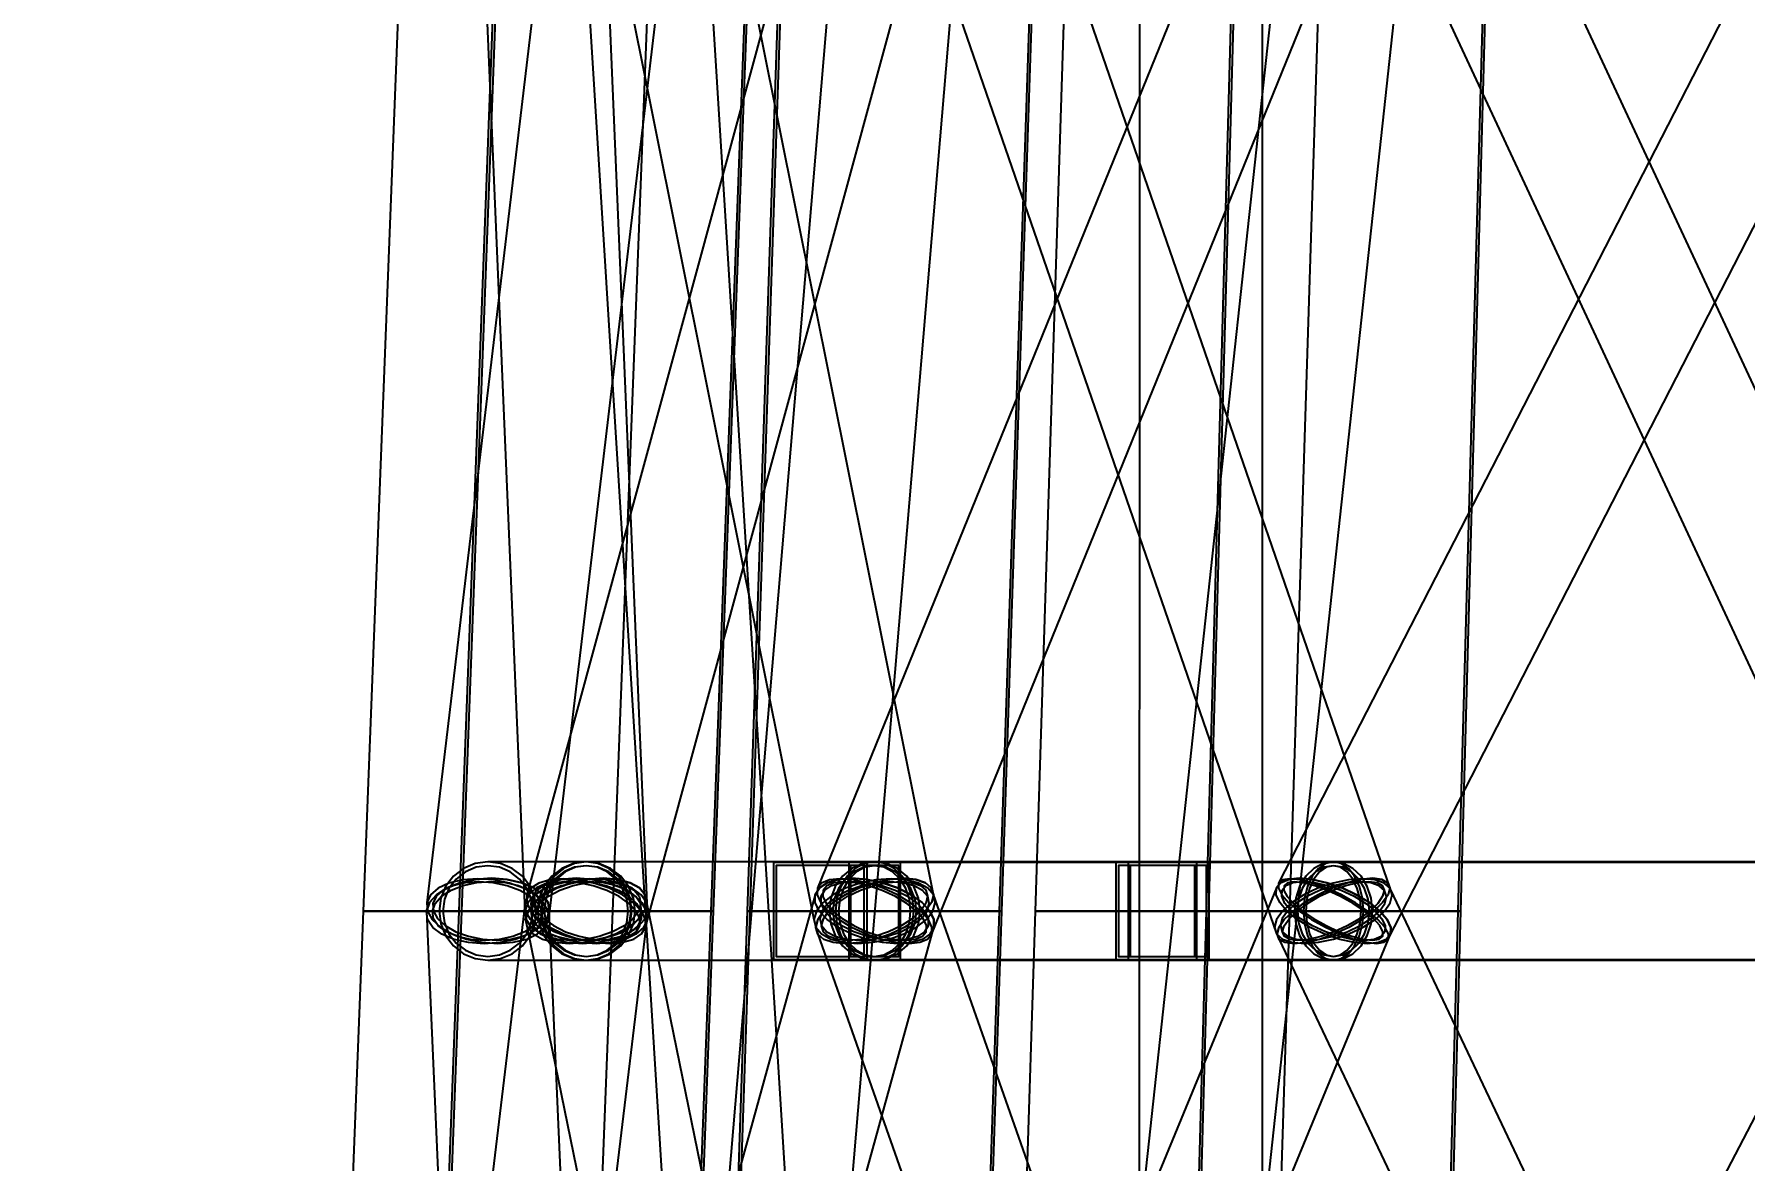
# Model space of a CAD drawing. Header units: millimetres. Extents: x -123812 to 252100, y -3000 to 639000.
# Drawn here: x -13789 to -6728, y 418969 to 423622 of the extents above; entities that cross this region are included whole.
import ezdxf

# ---------------------------------------------------------------- set-up
doc = ezdxf.new("R2010")
doc.units = ezdxf.units.MM
doc.layers.add('D-STR-DIM', color=7, linetype='Continuous', lineweight=13)
doc.layers.add('D-STR-STRC', color=7, linetype='Continuous', lineweight=25)
doc.styles.add('OpenSansCondensed-Light', font='OpenSansCondensed-Light.ttf')
doc.styles.add('TOWER_UNICODE', font='Arial Unicode.ttf')
doc.dimstyles.new('EZDXF', dxfattribs={"dimtxt": 0.25, "dimasz": 0.175, "dimexe": 0.375, "dimexo": 0.125, "dimgap": 0.1, "dimtad": 1, "dimlfac": 100, "dimzin": 12, "dimdsep": 46, "dimtxsty": 'OpenSansCondensed-Light', "dimblk": 'ARCHTICK', "dimcen": 2.5, "dimazin": 3, "dimtfac": 0.5, "dimtmove": 2, "dimatfit": 3})

# ---------------------------------------------------------------- blocks, each defined once
blk = doc.blocks.new('_ARCHTICK')
at = {"color": 0, "linetype": 'BYBLOCK', "const_width": 0.15}
blk.add_lwpolyline([(-0.5, -0.5), (0.5, 0.5)], dxfattribs=at)

msp = doc.modelspace()

# ---------------------------------------------------------------- linework, layer by layer
at = {"layer": 'D-STR-STRC'}
for points in [[(-8524.6, 425094.5), (-10555.9, 420094.5), (-10556.9, 420066.8), (-10541.8, 420034.6), (-10511.6, 420000), (-10468.4, 419965.4), (-10415, 419933.2), (-10355.2, 419905.5), (-10292.9, 419884.3), (-10232.6, 419871), (-10178.2, 419866.4), (-10133.5, 419871), (-10101.5, 419884.3), (-10084.4, 419905.5), (-8053.1, 424905.5)], [(-10386, 424905.5), (-8660.6, 419905.5), (-8636.2, 419884.3), (-8597.4, 419871), (-8546.9, 419866.4), (-8488.3, 419871), (-8425.4, 419884.3), (-8362.6, 419905.5), (-8304.1, 419933.2), (-8254, 419965.4), (-8215.6, 420000), (-8191.6, 420034.6), (-8183.5, 420066.8), (-8192.1, 420094.5), (-9917.5, 425094.5)], [(-6087.2, 425115.7), (-8652.5, 420115.7), (-8653.4, 420094.5), (-8638.8, 420066.8), (-8609.7, 420034.6), (-8568.1, 420000), (-8516.9, 419965.4), (-8459.5, 419933.2), (-8399.8, 419905.5), (-8342, 419884.3), (-8289.9, 419871), (-8247.1, 419866.4), (-8216.5, 419871), (-8200.2, 419884.3), (-5635, 424884.3)], [(-5733.8, 420115.7), (-8064.4, 425115.7), (-8088.4, 425129), (-8126, 425133.6), (-8174.7, 425129), (-8231.3, 425115.7), (-8291.7, 425094.5), (-8352, 425066.8), (-8407.9, 425034.6), (-8455.8, 425000), (-8492.2, 424965.4), (-8514.8, 424933.2), (-8522, 424905.5), (-8513.3, 424884.3), (-6182.8, 419884.3)], [(-12008.8, 399978.9), (-9898.6, 424978.9), (-9907.3, 424986.3), (-9932.5, 424994.7), (-9972.8, 425003.5), (-10025.2, 425012), (-10086.2, 425019.7), (-10151.7, 425026), (-10217.3, 425030.6), (-10278.3, 425033.1), (-10330.7, 425033.4), (-10370.9, 425031.3), (-10396.2, 425027.2), (-10404.9, 425021.1), (-12515, 400021.1)], [(-11574.3, 425034.6), (-12168.2, 420034.6), (-12165.9, 420000), (-12146.7, 419965.4), (-12111.8, 419933.2), (-12063.6, 419905.5), (-12005.4, 419884.3), (-11941.1, 419871), (-11875.2, 419866.4), (-11812.1, 419871), (-11756.1, 419884.3), (-11711.1, 419905.5), (-11680, 419933.2), (-11665.1, 419965.4), (-11071.3, 424965.4)], [(-10396.8, 425066.8), (-11755.7, 420066.8), (-11755.6, 420034.6), (-11738.8, 420000), (-11706.4, 419965.4), (-11660.7, 419933.2), (-11604.8, 419905.5), (-11542.5, 419884.3), (-11477.9, 419871), (-11415.7, 419866.4), (-11359.8, 419871), (-11314.3, 419884.3), (-11282.1, 419905.5), (-11265.6, 419933.2), (-9906.7, 424933.2)], [(-9513, 400015.6), (-11069.3, 425015.6), (-11077.9, 425021.9), (-11103.2, 425026.7), (-11143.5, 425029.7), (-11196, 425030.6), (-11257.2, 425029.5), (-11322.8, 425026.3), (-11388.4, 425021.4), (-11449.6, 425015), (-11502.1, 425007.6), (-11542.3, 424999.6), (-11567.7, 424991.7), (-11576.3, 424984.4), (-10020.1, 399984.4)], [(-11573, 424965.4), (-10570.4, 419965.4), (-10563.2, 419933.2), (-10539.6, 419905.5), (-10501, 419884.3), (-10450, 419871), (-10390.2, 419866.4), (-10325.6, 419871), (-10260.7, 419884.3), (-10199.8, 419905.5), (-10147.1, 419933.2), (-10106.2, 419965.4), (-10079.9, 420000), (-10069.9, 420034.6), (-11072.6, 425034.6)], [(-10741.2, 399972.8), (-8036.3, 424972.8), (-8044.9, 424978.9), (-8070.2, 424986.3), (-8110.3, 424994.7), (-8162.6, 425003.5), (-8223.5, 425012), (-8288.9, 425019.7), (-8354.2, 425026), (-8415.1, 425030.6), (-8467.4, 425033.1), (-8507.6, 425033.4), (-8532.8, 425031.3), (-8541.4, 425027.2), (-11246.2, 400027.2)], [(-8722.3, 400000), (-8719, 425000), (-8727.7, 425009.8), (-8753, 425019), (-8793.4, 425026.9), (-8846, 425033), (-8907.3, 425036.8), (-8973, 425038.1), (-9038.8, 425036.8), (-9100, 425033), (-9152.6, 425027), (-9193, 425019.1), (-9218.4, 425009.9), (-9227, 425000), (-9230.3, 400000)], [(-11975.6, 425000), (-11764, 420000), (-11759.2, 419965.4), (-11737.5, 419933.2), (-11700.3, 419905.5), (-11650.1, 419884.3), (-11590.5, 419871), (-11525.4, 419866.4), (-11459.3, 419871), (-11396.7, 419884.3), (-11341.9, 419905.5), (-11298.6, 419933.2), (-11269.7, 419965.4), (-11257.2, 420000), (-11468.8, 425000)], [(-11859.7, 414965), (-11259.2, 419965), (-11261.3, 420000), (-11280.4, 420035), (-11315.2, 420067.6), (-11363.4, 420095.6), (-11421.6, 420117), (-11485.8, 420130.5), (-11551.7, 420135.2), (-11614.8, 420130.5), (-11670.9, 420117), (-11716, 420095.6), (-11747.1, 420067.6), (-11762.1, 420035), (-12362.6, 415035)], [(-11445, 415000), (-11663.3, 420000), (-11668, 420035), (-11689.8, 420067.6), (-11726.9, 420095.6), (-11777, 420117), (-11836.7, 420130.5), (-11901.7, 420135.2), (-11967.8, 420130.5), (-12030.4, 420117), (-12085.3, 420095.6), (-12128.6, 420067.6), (-12157.6, 420035), (-12170.1, 420000), (-11951.8, 415000)], [(-11453.6, 414932.4), (-10075.3, 419932.4), (-10075.2, 419965), (-10091.9, 420000), (-10124.1, 420035), (-10169.6, 420067.6), (-10225.4, 420095.6), (-10287.7, 420117), (-10352.2, 420130.5), (-10414.5, 420135.2), (-10470.3, 420130.5), (-10516, 420117), (-10548.2, 420095.6), (-10565, 420067.6), (-11943.3, 415067.6)], [(-10238.4, 415035), (-11260.5, 420035), (-11267.6, 420067.6), (-11291.3, 420095.6), (-11329.9, 420117), (-11380.9, 420130.5), (-11440.7, 420135.2), (-11505.2, 420130.5), (-11570.1, 420117), (-11631, 420095.6), (-11683.6, 420067.6), (-11724.5, 420035), (-11750.8, 420000), (-11760.7, 419965), (-10738.6, 414965)], [(-10253.2, 414904.4), (-8191, 419904.4), (-8189.8, 419932.4), (-8204.7, 419965), (-8234.7, 420000), (-8277.8, 420035), (-8331, 420067.6), (-8390.6, 420095.6), (-8452.8, 420117), (-8513.1, 420130.5), (-8567.5, 420135.2), (-8612.3, 420130.5), (-8644.4, 420117), (-8661.7, 420095.6), (-10723.8, 415095.6)], [(-8329.9, 415095.6), (-10086.2, 420095.6), (-10110.7, 420117), (-10149.5, 420130.5), (-10199.9, 420135.2), (-10258.5, 420130.5), (-10321.3, 420117), (-10384.1, 420095.6), (-10442.4, 420067.6), (-10492.5, 420035), (-10530.8, 420000), (-10554.7, 419965), (-10562.6, 419932.4), (-10554.1, 419904.4), (-8797.8, 414904.4)], [(-8338.4, 414883), (-5732.9, 419883), (-5731.8, 419904.4), (-5746.2, 419932.4), (-5775, 419965), (-5816.4, 420000), (-5867.4, 420035), (-5924.5, 420067.6), (-5984, 420095.6), (-6041.8, 420117), (-6093.8, 420130.5), (-6136.7, 420135.2), (-6167.3, 420130.5), (-6183.8, 420117), (-8789.3, 415117)], [(-5831.7, 415117), (-8202.5, 420117), (-8226.5, 420130.5), (-8264.1, 420135.2), (-8312.8, 420130.5), (-8369.2, 420117), (-8429.5, 420095.6), (-8489.6, 420067.6), (-8545.4, 420035), (-8593.1, 420000), (-8629.4, 419965), (-8651.9, 419932.4), (-8659, 419904.4), (-8650.2, 419883), (-6279.4, 414883)], [(-5958.3, 420203.2), (-8426.4, 420203.2), (-8458.4, 420196.3), (-8488.2, 420176), (-8513.8, 420143.7), (-8533.5, 420101.6), (-8545.8, 420052.6), (-8550.1, 420000), (-8545.8, 419947.4), (-8533.5, 419898.4), (-8513.8, 419856.3), (-8488.2, 419824), (-8458.4, 419803.7), (-8426.4, 419796.8), (-5958.3, 419796.8)], [(-5958.3, 420203.2), (-8426.4, 420203.2), (-8458.4, 420196.3), (-8488.2, 420176), (-8513.8, 420143.7), (-8533.5, 420101.6), (-8545.8, 420052.6), (-8550.1, 420000), (-8545.8, 419947.4), (-8533.5, 419898.4), (-8513.8, 419856.3), (-8488.2, 419824), (-8458.4, 419803.7), (-8426.4, 419796.8), (-5958.3, 419796.8)]]:
    msp.add_lwpolyline(points, dxfattribs=at)
for points in [[(-12431.9, 420000), (-11401.4, 420000), (-11207.5, 425000), (-12237, 425000)], [(-12036.4, 420000), (-10984.8, 420000), (-10798.2, 425000), (-11847.4, 425000)], [(-12025.9, 420000), (-10995.4, 420000), (-10808, 425000), (-11837.6, 425000)], [(-10845.9, 420000), (-9794.4, 420000), (-9627.1, 425000), (-10676.4, 425000)], [(-10835.4, 420000), (-9804.9, 420000), (-9637, 425000), (-10666.5, 425000)], [(-9657.5, 420000), (-8606, 420000), (-8448.4, 425000), (-9497.6, 425000)], [(-8952.1, 420000), (-7900.6, 420000), (-7764.2, 425000), (-8813.5, 425000)], [(-8941.6, 420000), (-7911.1, 420000), (-7774.1, 425000), (-8803.6, 425000)], [(-11663.3, 420000), (-11675.8, 419965), (-11704.7, 419932.4), (-11748.1, 419904.4), (-11802.9, 419883), (-11865.5, 419869.5), (-11931.6, 419864.8), (-11996.7, 419869.5), (-12056.3, 419883), (-12106.4, 419904.4), (-12143.6, 419932.4), (-12165.3, 419965), (-12170.1, 420000), (-12157.6, 420035), (-12128.6, 420067.6), (-12085.3, 420095.6), (-12030.4, 420117), (-11967.8, 420130.5), (-11901.7, 420135.2), (-11836.7, 420130.5), (-11777, 420117), (-11726.9, 420095.6), (-11689.8, 420067.6), (-11668, 420035)], [(-12165.9, 420000), (-12146.7, 419965.4), (-12111.8, 419933.2), (-12063.6, 419905.5), (-12005.4, 419884.3), (-11941.1, 419871), (-11875.2, 419866.4), (-11812.1, 419871), (-11756.1, 419884.3), (-11711.1, 419905.5), (-11680, 419933.2), (-11665.1, 419965.4), (-11667.4, 420000), (-11686.6, 420034.6), (-11721.5, 420066.8), (-11769.8, 420094.5), (-11828, 420115.7), (-11892.2, 420129), (-11958.2, 420133.6), (-12021.3, 420129), (-12077.2, 420115.7), (-12122.3, 420094.5), (-12153.3, 420066.8), (-12168.2, 420034.6)], [(-12118.1, 420000), (-12111.3, 419947.4), (-12091.1, 419898.4), (-12059.1, 419856.3), (-12017.4, 419824), (-11968.8, 419803.7), (-11916.7, 419796.8), (-11510.6, 419796.8), (-11458.5, 419803.7), (-11409.9, 419824), (-11368.2, 419856.3), (-11336.1, 419898.4), (-11316, 419947.4), (-11309.2, 420000), (-11316, 420052.6), (-11336.1, 420101.6), (-11368.2, 420143.7), (-11409.9, 420176), (-11458.5, 420196.3), (-11510.6, 420203.2), (-11916.7, 420203.2), (-11968.8, 420196.3), (-12017.4, 420176), (-12059.1, 420143.7), (-12091.1, 420101.6), (-12111.3, 420052.6)], [(-12118.1, 420000), (-12111.3, 419947.4), (-12091.1, 419898.4), (-12059.1, 419856.3), (-12017.4, 419824), (-11968.8, 419803.7), (-11916.7, 419796.8), (-11864.5, 419803.7), (-11815.9, 419824), (-11774.2, 419856.3), (-11742.2, 419898.4), (-11722.1, 419947.4), (-11715.2, 420000), (-11722.1, 420052.6), (-11742.2, 420101.6), (-11774.2, 420143.7), (-11815.9, 420176), (-11864.5, 420196.3), (-11916.7, 420203.2), (-11968.8, 420196.3), (-12017.4, 420176), (-12059.1, 420143.7), (-12091.1, 420101.6), (-12111.3, 420052.6)], [(-12118.1, 420000), (-12111.3, 419947.4), (-12091.1, 419898.4), (-12059.1, 419856.3), (-12017.4, 419824), (-11968.8, 419803.7), (-11916.7, 419796.8), (-11510.6, 419796.8), (-11458.5, 419803.7), (-11409.9, 419824), (-11368.2, 419856.3), (-11336.1, 419898.4), (-11316, 419947.4), (-11309.2, 420000), (-11316, 420052.6), (-11336.1, 420101.6), (-11368.2, 420143.7), (-11409.9, 420176), (-11458.5, 420196.3), (-11510.6, 420203.2), (-11916.7, 420203.2), (-11968.8, 420196.3), (-12017.4, 420176), (-12059.1, 420143.7), (-12091.1, 420101.6), (-12111.3, 420052.6)], [(-12118.1, 420000), (-12111.3, 419947.4), (-12091.1, 419898.4), (-12059.1, 419856.3), (-12017.4, 419824), (-11968.8, 419803.7), (-11916.7, 419796.8), (-11864.5, 419803.7), (-11815.9, 419824), (-11774.2, 419856.3), (-11742.2, 419898.4), (-11722.1, 419947.4), (-11715.2, 420000), (-11722.1, 420052.6), (-11742.2, 420101.6), (-11774.2, 420143.7), (-11815.9, 420176), (-11864.5, 420196.3), (-11916.7, 420203.2), (-11968.8, 420196.3), (-12017.4, 420176), (-12059.1, 420143.7), (-12091.1, 420101.6), (-12111.3, 420052.6)], [(-12102.3, 420000), (-12095.9, 419951.5), (-12077.4, 419906.4), (-12047.9, 419867.6), (-12009.5, 419837.9), (-11964.7, 419819.2), (-11916.7, 419812.8), (-11868.6, 419819.2), (-11823.9, 419837.9), (-11785.4, 419867.6), (-11755.9, 419906.4), (-11737.4, 419951.5), (-11731.1, 420000), (-11737.4, 420048.5), (-11755.9, 420093.6), (-11785.4, 420132.4), (-11823.9, 420162.1), (-11868.6, 420180.8), (-11916.7, 420187.2), (-11964.7, 420180.8), (-12009.5, 420162.1), (-12047.9, 420132.4), (-12077.4, 420093.6), (-12095.9, 420048.5)], [(-12102.3, 420000), (-12095.9, 419951.5), (-12077.4, 419906.4), (-12047.9, 419867.6), (-12009.5, 419837.9), (-11964.7, 419819.2), (-11916.7, 419812.8), (-11868.6, 419819.2), (-11823.9, 419837.9), (-11785.4, 419867.6), (-11755.9, 419906.4), (-11737.4, 419951.5), (-11731.1, 420000), (-11737.4, 420048.5), (-11755.9, 420093.6), (-11785.4, 420132.4), (-11823.9, 420162.1), (-11868.6, 420180.8), (-11916.7, 420187.2), (-11964.7, 420180.8), (-12009.5, 420162.1), (-12047.9, 420132.4), (-12077.4, 420093.6), (-12095.9, 420048.5)], [(-11764, 420000), (-11759.2, 419965.4), (-11737.5, 419933.2), (-11700.3, 419905.5), (-11650.1, 419884.3), (-11590.5, 419871), (-11525.4, 419866.4), (-11459.3, 419871), (-11396.7, 419884.3), (-11341.9, 419905.5), (-11298.6, 419933.2), (-11269.7, 419965.4), (-11257.2, 420000), (-11262, 420034.6), (-11283.8, 420066.8), (-11321, 420094.5), (-11371.1, 420115.7), (-11430.7, 420129), (-11495.8, 420133.6), (-11561.9, 420129), (-11624.5, 420115.7), (-11679.3, 420094.5), (-11722.7, 420066.8), (-11751.6, 420034.6)], [(-11261.3, 420000), (-11259.2, 419965), (-11274.2, 419932.4), (-11305.3, 419904.4), (-11350.4, 419883), (-11406.4, 419869.5), (-11469.5, 419864.8), (-11535.4, 419869.5), (-11599.7, 419883), (-11657.8, 419904.4), (-11706, 419932.4), (-11740.8, 419965), (-11759.9, 420000), (-11762.1, 420035), (-11747.1, 420067.6), (-11716, 420095.6), (-11670.9, 420117), (-11614.8, 420130.5), (-11551.7, 420135.2), (-11485.8, 420130.5), (-11421.6, 420117), (-11363.4, 420095.6), (-11315.2, 420067.6), (-11280.4, 420035)], [(-11270.4, 420000), (-11296.7, 419965), (-11337.6, 419932.4), (-11390.2, 419904.4), (-11451.1, 419883), (-11516, 419869.5), (-11580.6, 419864.8), (-11640.4, 419869.5), (-11691.3, 419883), (-11729.9, 419904.4), (-11753.6, 419932.4), (-11760.7, 419965), (-11750.8, 420000), (-11724.5, 420035), (-11683.6, 420067.6), (-11631, 420095.6), (-11570.1, 420117), (-11505.2, 420130.5), (-11440.7, 420135.2), (-11380.9, 420130.5), (-11329.9, 420117), (-11291.3, 420095.6), (-11267.6, 420067.6), (-11260.5, 420035)], [(-11738.8, 420000), (-11706.4, 419965.4), (-11660.7, 419933.2), (-11604.8, 419905.5), (-11542.5, 419884.3), (-11477.9, 419871), (-11415.7, 419866.4), (-11359.8, 419871), (-11314.3, 419884.3), (-11282.1, 419905.5), (-11265.6, 419933.2), (-11265.7, 419965.4), (-11282.5, 420000), (-11314.8, 420034.6), (-11360.5, 420066.8), (-11416.4, 420094.5), (-11478.8, 420115.7), (-11543.3, 420129), (-11605.6, 420133.6), (-11661.4, 420129), (-11706.9, 420115.7), (-11739.1, 420094.5), (-11755.7, 420066.8), (-11755.6, 420034.6)], [(-11712.1, 420000), (-11705.2, 419947.4), (-11685.1, 419898.4), (-11653.1, 419856.3), (-11611.3, 419824), (-11562.8, 419803.7), (-11510.6, 419796.8), (-11458.5, 419803.7), (-11409.9, 419824), (-11368.2, 419856.3), (-11336.1, 419898.4), (-11316, 419947.4), (-11309.2, 420000), (-11316, 420052.6), (-11336.1, 420101.6), (-11368.2, 420143.7), (-11409.9, 420176), (-11458.5, 420196.3), (-11510.6, 420203.2), (-11562.8, 420196.3), (-11611.3, 420176), (-11653.1, 420143.7), (-11685.1, 420101.6), (-11705.2, 420052.6)], [(-11712.1, 420000), (-11705.2, 419947.4), (-11685.1, 419898.4), (-11653.1, 419856.3), (-11611.3, 419824), (-11562.8, 419803.7), (-11510.6, 419796.8), (-11458.5, 419803.7), (-11409.9, 419824), (-11368.2, 419856.3), (-11336.1, 419898.4), (-11316, 419947.4), (-11309.2, 420000), (-11316, 420052.6), (-11336.1, 420101.6), (-11368.2, 420143.7), (-11409.9, 420176), (-11458.5, 420196.3), (-11510.6, 420203.2), (-11562.8, 420196.3), (-11611.3, 420176), (-11653.1, 420143.7), (-11685.1, 420101.6), (-11705.2, 420052.6)], [(-11698.3, 420000), (-11692, 419947.4), (-11673.2, 419898.4), (-11643.4, 419856.3), (-11604.5, 419824), (-11559.2, 419803.7), (-11510.6, 419796.8), (-10320.1, 419796.8), (-10271.5, 419803.7), (-10226.3, 419824), (-10187.4, 419856.3), (-10157.6, 419898.4), (-10138.8, 419947.4), (-10132.4, 420000), (-10138.8, 420052.6), (-10157.6, 420101.6), (-10187.4, 420143.7), (-10226.3, 420176), (-10271.5, 420196.3), (-10320.1, 420203.2), (-11510.6, 420203.2), (-11559.2, 420196.3), (-11604.5, 420176), (-11643.4, 420143.7), (-11673.2, 420101.6), (-11692, 420052.6)], [(-11698.3, 420000), (-11692, 419947.4), (-11673.2, 419898.4), (-11643.4, 419856.3), (-11604.5, 419824), (-11559.2, 419803.7), (-11510.6, 419796.8), (-11462, 419803.7), (-11416.7, 419824), (-11377.9, 419856.3), (-11348, 419898.4), (-11329.3, 419947.4), (-11322.9, 420000), (-11329.3, 420052.6), (-11348, 420101.6), (-11377.9, 420143.7), (-11416.7, 420176), (-11462, 420196.3), (-11510.6, 420203.2), (-11559.2, 420196.3), (-11604.5, 420176), (-11643.4, 420143.7), (-11673.2, 420101.6), (-11692, 420052.6)], [(-11698.3, 420000), (-11692, 419947.4), (-11673.2, 419898.4), (-11643.4, 419856.3), (-11604.5, 419824), (-11559.2, 419803.7), (-11510.6, 419796.8), (-10320.1, 419796.8), (-10271.5, 419803.7), (-10226.3, 419824), (-10187.4, 419856.3), (-10157.6, 419898.4), (-10138.8, 419947.4), (-10132.4, 420000), (-10138.8, 420052.6), (-10157.6, 420101.6), (-10187.4, 420143.7), (-10226.3, 420176), (-10271.5, 420196.3), (-10320.1, 420203.2), (-11510.6, 420203.2), (-11559.2, 420196.3), (-11604.5, 420176), (-11643.4, 420143.7), (-11673.2, 420101.6), (-11692, 420052.6)], [(-11698.3, 420000), (-11692, 419947.4), (-11673.2, 419898.4), (-11643.4, 419856.3), (-11604.5, 419824), (-11559.2, 419803.7), (-11510.6, 419796.8), (-11462, 419803.7), (-11416.7, 419824), (-11377.9, 419856.3), (-11348, 419898.4), (-11329.3, 419947.4), (-11322.9, 420000), (-11329.3, 420052.6), (-11348, 420101.6), (-11377.9, 420143.7), (-11416.7, 420176), (-11462, 420196.3), (-11510.6, 420203.2), (-11559.2, 420196.3), (-11604.5, 420176), (-11643.4, 420143.7), (-11673.2, 420101.6), (-11692, 420052.6)], [(-11696.2, 420000), (-11689.9, 419951.5), (-11671.3, 419906.4), (-11641.9, 419867.6), (-11603.4, 419837.9), (-11558.7, 419819.2), (-11510.6, 419812.8), (-11462.6, 419819.2), (-11417.8, 419837.9), (-11379.4, 419867.6), (-11349.9, 419906.4), (-11331.3, 419951.5), (-11325, 420000), (-11331.3, 420048.5), (-11349.9, 420093.6), (-11379.4, 420132.4), (-11417.8, 420162.1), (-11462.6, 420180.8), (-11510.6, 420187.2), (-11558.7, 420180.8), (-11603.4, 420162.1), (-11641.9, 420132.4), (-11671.3, 420093.6), (-11689.9, 420048.5)], [(-11696.2, 420000), (-11689.9, 419951.5), (-11671.3, 419906.4), (-11641.9, 419867.6), (-11603.4, 419837.9), (-11558.7, 419819.2), (-11510.6, 419812.8), (-11462.6, 419819.2), (-11417.8, 419837.9), (-11379.4, 419867.6), (-11349.9, 419906.4), (-11331.3, 419951.5), (-11325, 420000), (-11331.3, 420048.5), (-11349.9, 420093.6), (-11379.4, 420132.4), (-11417.8, 420162.1), (-11462.6, 420180.8), (-11510.6, 420187.2), (-11558.7, 420180.8), (-11603.4, 420162.1), (-11641.9, 420132.4), (-11671.3, 420093.6), (-11689.9, 420048.5)], [(-11683.6, 420000), (-11677.7, 419951.5), (-11660.4, 419906.4), (-11632.9, 419867.6), (-11597.1, 419837.9), (-11555.4, 419819.2), (-11510.6, 419812.8), (-11465.9, 419819.2), (-11424.1, 419837.9), (-11388.3, 419867.6), (-11360.8, 419906.4), (-11343.6, 419951.5), (-11337.7, 420000), (-11343.6, 420048.5), (-11360.8, 420093.6), (-11388.3, 420132.4), (-11424.1, 420162.1), (-11465.9, 420180.8), (-11510.6, 420187.2), (-11555.4, 420180.8), (-11597.1, 420162.1), (-11632.9, 420132.4), (-11660.4, 420093.6), (-11677.7, 420048.5)], [(-11683.6, 420000), (-11677.7, 419951.5), (-11660.4, 419906.4), (-11632.9, 419867.6), (-11597.1, 419837.9), (-11555.4, 419819.2), (-11510.6, 419812.8), (-11465.9, 419819.2), (-11424.1, 419837.9), (-11388.3, 419867.6), (-11360.8, 419906.4), (-11343.6, 419951.5), (-11337.7, 420000), (-11343.6, 420048.5), (-11360.8, 420093.6), (-11388.3, 420132.4), (-11424.1, 420162.1), (-11465.9, 420180.8), (-11510.6, 420187.2), (-11555.4, 420180.8), (-11597.1, 420162.1), (-11632.9, 420132.4), (-11660.4, 420093.6), (-11677.7, 420048.5)], [(-10737.6, 419800), (-8938.5, 419800), (-8938.5, 420200), (-10737.6, 420200)], [(-10351.2, 420200), (-10737.6, 420200), (-10737.6, 419800), (-10351.2, 419800)], [(-10737.6, 419800), (-8938.5, 419800), (-8938.5, 420200), (-10737.6, 420200)], [(-10351.2, 420200), (-10737.6, 420200), (-10737.6, 419800), (-10351.2, 419800)], [(-10362.8, 420188), (-10726, 420188), (-10726, 419812), (-10362.8, 419812)], [(-10362.8, 420188), (-10726, 420188), (-10726, 419812), (-10362.8, 419812)], [(-10560.4, 420000), (-10570.4, 419965.4), (-10563.2, 419933.2), (-10539.6, 419905.5), (-10501, 419884.3), (-10450, 419871), (-10390.2, 419866.4), (-10325.6, 419871), (-10260.7, 419884.3), (-10199.8, 419905.5), (-10147.1, 419933.2), (-10106.2, 419965.4), (-10079.9, 420000), (-10069.9, 420034.6), (-10077, 420066.8), (-10100.7, 420094.5), (-10139.3, 420115.7), (-10190.3, 420129), (-10250.1, 420133.6), (-10314.6, 420129), (-10379.6, 420115.7), (-10440.5, 420094.5), (-10493.2, 420066.8), (-10534.1, 420034.6)], [(-10091.9, 420000), (-10075.2, 419965), (-10075.3, 419932.4), (-10092, 419904.4), (-10124.3, 419883), (-10169.9, 419869.5), (-10225.8, 419864.8), (-10288.1, 419869.5), (-10352.6, 419883), (-10414.8, 419904.4), (-10470.6, 419932.4), (-10516.2, 419965), (-10548.4, 420000), (-10565, 420035), (-10565, 420067.6), (-10548.2, 420095.6), (-10516, 420117), (-10470.3, 420130.5), (-10414.5, 420135.2), (-10352.2, 420130.5), (-10287.7, 420117), (-10225.4, 420095.6), (-10169.6, 420067.6), (-10124.1, 420035)], [(-10109.5, 420000), (-10147.8, 419965), (-10197.8, 419932.4), (-10256.2, 419904.4), (-10318.9, 419883), (-10381.7, 419869.5), (-10440.3, 419864.8), (-10490.8, 419869.5), (-10529.5, 419883), (-10554.1, 419904.4), (-10562.6, 419932.4), (-10554.7, 419965), (-10530.8, 420000), (-10492.5, 420035), (-10442.4, 420067.6), (-10384.1, 420095.6), (-10321.3, 420117), (-10258.5, 420130.5), (-10199.9, 420135.2), (-10149.5, 420130.5), (-10110.7, 420117), (-10086.2, 420095.6), (-10077.6, 420067.6), (-10085.6, 420035)], [(-10511.6, 420000), (-10468.4, 419965.4), (-10415, 419933.2), (-10355.2, 419905.5), (-10292.9, 419884.3), (-10232.6, 419871), (-10178.2, 419866.4), (-10133.5, 419871), (-10101.5, 419884.3), (-10084.4, 419905.5), (-10083.3, 419933.2), (-10098.4, 419965.4), (-10128.7, 420000), (-10171.9, 420034.6), (-10225.3, 420066.8), (-10285.1, 420094.5), (-10347.3, 420115.7), (-10407.7, 420129), (-10462.1, 420133.6), (-10506.8, 420129), (-10538.8, 420115.7), (-10555.9, 420094.5), (-10556.9, 420066.8), (-10541.8, 420034.6)], [(-10507.9, 420000), (-10501.5, 419947.4), (-10482.7, 419898.4), (-10452.9, 419856.3), (-10414, 419824), (-10368.7, 419803.7), (-10320.1, 419796.8), (-10271.5, 419803.7), (-10226.3, 419824), (-10187.4, 419856.3), (-10157.6, 419898.4), (-10138.8, 419947.4), (-10132.4, 420000), (-10138.8, 420052.6), (-10157.6, 420101.6), (-10187.4, 420143.7), (-10226.3, 420176), (-10271.5, 420196.3), (-10320.1, 420203.2), (-10368.7, 420196.3), (-10414, 420176), (-10452.9, 420143.7), (-10482.7, 420101.6), (-10501.5, 420052.6)], [(-10507.9, 420000), (-10501.5, 419947.4), (-10482.7, 419898.4), (-10452.9, 419856.3), (-10414, 419824), (-10368.7, 419803.7), (-10320.1, 419796.8), (-10271.5, 419803.7), (-10226.3, 419824), (-10187.4, 419856.3), (-10157.6, 419898.4), (-10138.8, 419947.4), (-10132.4, 420000), (-10138.8, 420052.6), (-10157.6, 420101.6), (-10187.4, 420143.7), (-10226.3, 420176), (-10271.5, 420196.3), (-10320.1, 420203.2), (-10368.7, 420196.3), (-10414, 420176), (-10452.9, 420143.7), (-10482.7, 420101.6), (-10501.5, 420052.6)], [(-10493.1, 420000), (-10487.2, 419951.5), (-10469.9, 419906.4), (-10442.4, 419867.6), (-10406.6, 419837.9), (-10364.9, 419819.2), (-10320.1, 419812.8), (-10275.4, 419819.2), (-10233.7, 419837.9), (-10197.8, 419867.6), (-10170.4, 419906.4), (-10153.1, 419951.5), (-10147.2, 420000), (-10153.1, 420048.5), (-10170.4, 420093.6), (-10197.8, 420132.4), (-10233.7, 420162.1), (-10275.4, 420180.8), (-10320.1, 420187.2), (-10364.9, 420180.8), (-10406.6, 420162.1), (-10442.4, 420132.4), (-10469.9, 420093.6), (-10487.2, 420048.5)], [(-10493.1, 420000), (-10487.2, 419951.5), (-10469.9, 419906.4), (-10442.4, 419867.6), (-10406.6, 419837.9), (-10364.9, 419819.2), (-10320.1, 419812.8), (-10275.4, 419819.2), (-10233.7, 419837.9), (-10197.8, 419867.6), (-10170.4, 419906.4), (-10153.1, 419951.5), (-10147.2, 420000), (-10153.1, 420048.5), (-10170.4, 420093.6), (-10197.8, 420132.4), (-10233.7, 420162.1), (-10275.4, 420180.8), (-10320.1, 420187.2), (-10364.9, 420180.8), (-10406.6, 420162.1), (-10442.4, 420132.4), (-10469.9, 420093.6), (-10487.2, 420048.5)], [(-10481.3, 420000), (-10475.9, 419947.4), (-10459.7, 419898.4), (-10434.1, 419856.3), (-10400.7, 419824), (-10361.9, 419803.7), (-10320.1, 419796.8), (-8426.4, 419796.8), (-8384.6, 419803.7), (-8345.8, 419824), (-8312.4, 419856.3), (-8286.7, 419898.4), (-8270.6, 419947.4), (-8265.1, 420000), (-8270.6, 420052.6), (-8286.7, 420101.6), (-8312.4, 420143.7), (-8345.8, 420176), (-8384.6, 420196.3), (-8426.4, 420203.2), (-10320.1, 420203.2), (-10361.9, 420196.3), (-10400.7, 420176), (-10434.1, 420143.7), (-10459.7, 420101.6), (-10475.9, 420052.6)], [(-10481.3, 420000), (-10475.9, 419947.4), (-10459.7, 419898.4), (-10434.1, 419856.3), (-10400.7, 419824), (-10361.9, 419803.7), (-10320.1, 419796.8), (-10278.4, 419803.7), (-10239.5, 419824), (-10206.1, 419856.3), (-10180.5, 419898.4), (-10164.4, 419947.4), (-10158.9, 420000), (-10164.4, 420052.6), (-10180.5, 420101.6), (-10206.1, 420143.7), (-10239.5, 420176), (-10278.4, 420196.3), (-10320.1, 420203.2), (-10361.9, 420196.3), (-10400.7, 420176), (-10434.1, 420143.7), (-10459.7, 420101.6), (-10475.9, 420052.6)], [(-10481.3, 420000), (-10475.9, 419947.4), (-10459.7, 419898.4), (-10434.1, 419856.3), (-10400.7, 419824), (-10361.9, 419803.7), (-10320.1, 419796.8), (-8426.4, 419796.8), (-8384.6, 419803.7), (-8345.8, 419824), (-8312.4, 419856.3), (-8286.7, 419898.4), (-8270.6, 419947.4), (-8265.1, 420000), (-8270.6, 420052.6), (-8286.7, 420101.6), (-8312.4, 420143.7), (-8345.8, 420176), (-8384.6, 420196.3), (-8426.4, 420203.2), (-10320.1, 420203.2), (-10361.9, 420196.3), (-10400.7, 420176), (-10434.1, 420143.7), (-10459.7, 420101.6), (-10475.9, 420052.6)], [(-10481.3, 420000), (-10475.9, 419947.4), (-10459.7, 419898.4), (-10434.1, 419856.3), (-10400.7, 419824), (-10361.9, 419803.7), (-10320.1, 419796.8), (-10278.4, 419803.7), (-10239.5, 419824), (-10206.1, 419856.3), (-10180.5, 419898.4), (-10164.4, 419947.4), (-10158.9, 420000), (-10164.4, 420052.6), (-10180.5, 420101.6), (-10206.1, 420143.7), (-10239.5, 420176), (-10278.4, 420196.3), (-10320.1, 420203.2), (-10361.9, 420196.3), (-10400.7, 420176), (-10434.1, 420143.7), (-10459.7, 420101.6), (-10475.9, 420052.6)], [(-10468.7, 420000), (-10463.6, 419951.5), (-10448.8, 419906.4), (-10425.2, 419867.6), (-10394.4, 419837.9), (-10358.6, 419819.2), (-10320.1, 419812.8), (-10281.7, 419819.2), (-10245.9, 419837.9), (-10215.1, 419867.6), (-10191.5, 419906.4), (-10176.7, 419951.5), (-10171.6, 420000), (-10176.7, 420048.5), (-10191.5, 420093.6), (-10215.1, 420132.4), (-10245.9, 420162.1), (-10281.7, 420180.8), (-10320.1, 420187.2), (-10358.6, 420180.8), (-10394.4, 420162.1), (-10425.2, 420132.4), (-10448.8, 420093.6), (-10463.6, 420048.5)], [(-10468.7, 420000), (-10463.6, 419951.5), (-10448.8, 419906.4), (-10425.2, 419867.6), (-10394.4, 419837.9), (-10358.6, 419819.2), (-10320.1, 419812.8), (-10281.7, 419819.2), (-10245.9, 419837.9), (-10215.1, 419867.6), (-10191.5, 419906.4), (-10176.7, 419951.5), (-10171.6, 420000), (-10176.7, 420048.5), (-10191.5, 420093.6), (-10215.1, 420132.4), (-10245.9, 420162.1), (-10281.7, 420180.8), (-10320.1, 420187.2), (-10358.6, 420180.8), (-10394.4, 420162.1), (-10425.2, 420132.4), (-10448.8, 420093.6), (-10463.6, 420048.5)], [(-10426.6, 419800), (-5165.8, 419800), (-5165.8, 420200), (-10426.6, 420200)], [(-10213.7, 420200), (-10426.6, 420200), (-10426.6, 419800), (-10213.7, 419800)], [(-10220.1, 420188), (-10420.2, 420188), (-10420.2, 419812), (-10220.1, 419812)], [(-8938.5, 420200), (-9324.9, 420200), (-9324.9, 419800), (-8938.5, 419800)], [(-8938.5, 420200), (-9324.9, 420200), (-9324.9, 419800), (-8938.5, 419800)], [(-8950.1, 420188), (-9313.3, 420188), (-9313.3, 419812), (-8950.1, 419812)], [(-8950.1, 420188), (-9313.3, 420188), (-9313.3, 419812), (-8950.1, 419812)], [(-9273.1, 419800), (-5130.8, 419800), (-5130.8, 420200), (-9273.1, 420200)], [(-8990.3, 420200), (-9273.1, 420200), (-9273.1, 419800), (-8990.3, 419800)], [(-9273.1, 419800), (-5130.8, 419800), (-5130.8, 420200), (-9273.1, 420200)], [(-8990.3, 420200), (-9273.1, 420200), (-9273.1, 419800), (-8990.3, 419800)], [(-8998.8, 420188), (-9264.7, 420188), (-9264.7, 419812), (-8998.8, 419812)], [(-8998.8, 420188), (-9264.7, 420188), (-9264.7, 419812), (-8998.8, 419812)], [(-8637.1, 420000), (-8661.1, 419965.4), (-8669.2, 419933.2), (-8660.6, 419905.5), (-8636.2, 419884.3), (-8597.4, 419871), (-8546.9, 419866.4), (-8488.3, 419871), (-8425.4, 419884.3), (-8362.6, 419905.5), (-8304.1, 419933.2), (-8254, 419965.4), (-8215.6, 420000), (-8191.6, 420034.6), (-8183.5, 420066.8), (-8192.1, 420094.5), (-8216.6, 420115.7), (-8255.3, 420129), (-8305.8, 420133.6), (-8364.4, 420129), (-8427.3, 420115.7), (-8490.1, 420094.5), (-8548.6, 420066.8), (-8598.7, 420034.6)], [(-8234.7, 420000), (-8204.7, 419965), (-8189.8, 419932.4), (-8191, 419904.4), (-8208.3, 419883), (-8240.4, 419869.5), (-8285.2, 419864.8), (-8339.6, 419869.5), (-8399.9, 419883), (-8462.1, 419904.4), (-8521.8, 419932.4), (-8574.9, 419965), (-8618, 420000), (-8648, 420035), (-8662.9, 420067.6), (-8661.7, 420095.6), (-8644.4, 420117), (-8612.3, 420130.5), (-8567.5, 420135.2), (-8513.1, 420130.5), (-8452.8, 420117), (-8390.6, 420095.6), (-8331, 420067.6), (-8277.8, 420035)], [(-8259.7, 420000), (-8307.3, 419965), (-8363.1, 419932.4), (-8423.2, 419904.4), (-8483.5, 419883), (-8539.9, 419869.5), (-8588.6, 419864.8), (-8626.2, 419869.5), (-8650.2, 419883), (-8659, 419904.4), (-8651.9, 419932.4), (-8629.4, 419965), (-8593.1, 420000), (-8545.4, 420035), (-8489.6, 420067.6), (-8429.5, 420095.6), (-8369.2, 420117), (-8312.8, 420130.5), (-8264.1, 420135.2), (-8226.5, 420130.5), (-8202.5, 420117), (-8193.7, 420095.6), (-8200.9, 420067.6), (-8223.3, 420035)], [(-8568.1, 420000), (-8516.9, 419965.4), (-8459.5, 419933.2), (-8399.8, 419905.5), (-8342, 419884.3), (-8289.9, 419871), (-8247.1, 419866.4), (-8216.5, 419871), (-8200.2, 419884.3), (-8199.4, 419905.5), (-8214, 419933.2), (-8243, 419965.4), (-8284.6, 420000), (-8335.8, 420034.6), (-8393.2, 420066.8), (-8452.9, 420094.5), (-8510.7, 420115.7), (-8562.8, 420129), (-8605.6, 420133.6), (-8636.2, 420129), (-8652.5, 420115.7), (-8653.4, 420094.5), (-8638.8, 420066.8), (-8609.7, 420034.6)], [(-8587.6, 420000), (-8582.1, 419947.4), (-8566, 419898.4), (-8540.3, 419856.3), (-8507, 419824), (-8468.1, 419803.7), (-8426.4, 419796.8), (-8384.6, 419803.7), (-8345.8, 419824), (-8312.4, 419856.3), (-8286.7, 419898.4), (-8270.6, 419947.4), (-8265.1, 420000), (-8270.6, 420052.6), (-8286.7, 420101.6), (-8312.4, 420143.7), (-8345.8, 420176), (-8384.6, 420196.3), (-8426.4, 420203.2), (-8468.1, 420196.3), (-8507, 420176), (-8540.3, 420143.7), (-8566, 420101.6), (-8582.1, 420052.6)], [(-8587.6, 420000), (-8582.1, 419947.4), (-8566, 419898.4), (-8540.3, 419856.3), (-8507, 419824), (-8468.1, 419803.7), (-8426.4, 419796.8), (-8384.6, 419803.7), (-8345.8, 419824), (-8312.4, 419856.3), (-8286.7, 419898.4), (-8270.6, 419947.4), (-8265.1, 420000), (-8270.6, 420052.6), (-8286.7, 420101.6), (-8312.4, 420143.7), (-8345.8, 420176), (-8384.6, 420196.3), (-8426.4, 420203.2), (-8468.1, 420196.3), (-8507, 420176), (-8540.3, 420143.7), (-8566, 420101.6), (-8582.1, 420052.6)], [(-8574.9, 420000), (-8569.8, 419951.5), (-8555, 419906.4), (-8531.4, 419867.6), (-8500.6, 419837.9), (-8464.8, 419819.2), (-8426.4, 419812.8), (-8387.9, 419819.2), (-8352.1, 419837.9), (-8321.3, 419867.6), (-8297.7, 419906.4), (-8282.9, 419951.5), (-8277.8, 420000), (-8282.9, 420048.5), (-8297.7, 420093.6), (-8321.3, 420132.4), (-8352.1, 420162.1), (-8387.9, 420180.8), (-8426.4, 420187.2), (-8464.8, 420180.8), (-8500.6, 420162.1), (-8531.4, 420132.4), (-8555, 420093.6), (-8569.8, 420048.5)], [(-8574.9, 420000), (-8569.8, 419951.5), (-8555, 419906.4), (-8531.4, 419867.6), (-8500.6, 419837.9), (-8464.8, 419819.2), (-8426.4, 419812.8), (-8387.9, 419819.2), (-8352.1, 419837.9), (-8321.3, 419867.6), (-8297.7, 419906.4), (-8282.9, 419951.5), (-8277.8, 420000), (-8282.9, 420048.5), (-8297.7, 420093.6), (-8321.3, 420132.4), (-8352.1, 420162.1), (-8387.9, 420180.8), (-8426.4, 420187.2), (-8464.8, 420180.8), (-8500.6, 420162.1), (-8531.4, 420132.4), (-8555, 420093.6), (-8569.8, 420048.5)], [(-8550.1, 420000), (-8545.8, 419947.4), (-8533.5, 419898.4), (-8513.8, 419856.3), (-8488.2, 419824), (-8458.4, 419803.7), (-8426.4, 419796.8), (-8394.3, 419803.7), (-8364.5, 419824), (-8338.9, 419856.3), (-8319.2, 419898.4), (-8306.9, 419947.4), (-8302.7, 420000), (-8306.9, 420052.6), (-8319.2, 420101.6), (-8338.9, 420143.7), (-8364.5, 420176), (-8394.3, 420196.3), (-8426.4, 420203.2), (-8458.4, 420196.3), (-8488.2, 420176), (-8513.8, 420143.7), (-8533.5, 420101.6), (-8545.8, 420052.6)], [(-8550.1, 420000), (-8545.8, 419947.4), (-8533.5, 419898.4), (-8513.8, 419856.3), (-8488.2, 419824), (-8458.4, 419803.7), (-8426.4, 419796.8), (-8394.3, 419803.7), (-8364.5, 419824), (-8338.9, 419856.3), (-8319.2, 419898.4), (-8306.9, 419947.4), (-8302.7, 420000), (-8306.9, 420052.6), (-8319.2, 420101.6), (-8338.9, 420143.7), (-8364.5, 420176), (-8394.3, 420196.3), (-8426.4, 420203.2), (-8458.4, 420196.3), (-8488.2, 420176), (-8513.8, 420143.7), (-8533.5, 420101.6), (-8545.8, 420052.6)], [(-8540.3, 420000), (-8536.4, 419951.5), (-8525, 419906.4), (-8506.9, 419867.6), (-8483.3, 419837.9), (-8455.9, 419819.2), (-8426.4, 419812.8), (-8396.9, 419819.2), (-8369.4, 419837.9), (-8345.8, 419867.6), (-8327.7, 419906.4), (-8316.3, 419951.5), (-8312.4, 420000), (-8316.3, 420048.5), (-8327.7, 420093.6), (-8345.8, 420132.4), (-8369.4, 420162.1), (-8396.9, 420180.8), (-8426.4, 420187.2), (-8455.9, 420180.8), (-8483.3, 420162.1), (-8506.9, 420132.4), (-8525, 420093.6), (-8536.4, 420048.5)], [(-8540.3, 420000), (-8536.4, 419951.5), (-8525, 419906.4), (-8506.9, 419867.6), (-8483.3, 419837.9), (-8455.9, 419819.2), (-8426.4, 419812.8), (-8396.9, 419819.2), (-8369.4, 419837.9), (-8345.8, 419867.6), (-8327.7, 419906.4), (-8316.3, 419951.5), (-8312.4, 420000), (-8316.3, 420048.5), (-8327.7, 420093.6), (-8345.8, 420132.4), (-8369.4, 420162.1), (-8396.9, 420180.8), (-8426.4, 420187.2), (-8455.9, 420180.8), (-8483.3, 420162.1), (-8506.9, 420132.4), (-8525, 420093.6), (-8536.4, 420048.5)], [(-11688.2, 420000), (-11699.5, 419968.5), (-11725.6, 419939.1), (-11764.7, 419913.8), (-11814.1, 419894.5), (-11870.5, 419882.3), (-11930.1, 419878.2), (-11988.8, 419882.3), (-12042.6, 419894.5), (-12087.7, 419913.8), (-12121.2, 419939.1), (-12140.8, 419968.5), (-12145.1, 420000), (-12133.8, 420031.5), (-12107.8, 420060.9), (-12068.7, 420086.2), (-12019.2, 420105.5), (-11962.8, 420117.7), (-11903.2, 420121.8), (-11844.5, 420117.7), (-11790.8, 420105.5), (-11745.6, 420086.2), (-11712.1, 420060.9), (-11692.5, 420031.5)], [(-12141.4, 420000), (-12124.1, 419968.8), (-12092.6, 419939.8), (-12049.1, 419914.8), (-11996.6, 419895.7), (-11938.7, 419883.7), (-11879.3, 419879.6), (-11822.4, 419883.7), (-11771.9, 419895.7), (-11731.3, 419914.8), (-11703.3, 419939.8), (-11689.9, 419968.8), (-11691.9, 420000), (-11709.3, 420031.2), (-11740.7, 420060.2), (-11784.2, 420085.2), (-11836.7, 420104.3), (-11894.6, 420116.3), (-11954.1, 420120.4), (-12011, 420116.3), (-12061.4, 420104.3), (-12102, 420085.2), (-12130, 420060.2), (-12143.4, 420031.2)], [(-11739.1, 420000), (-11734.7, 419968.8), (-11715.1, 419939.8), (-11681.6, 419914.8), (-11636.4, 419895.7), (-11582.6, 419883.7), (-11523.9, 419879.6), (-11464.4, 419883.7), (-11407.9, 419895.7), (-11358.5, 419914.8), (-11319.4, 419939.8), (-11293.4, 419968.8), (-11282.2, 420000), (-11286.5, 420031.2), (-11306.1, 420060.2), (-11339.6, 420085.2), (-11384.8, 420104.3), (-11438.6, 420116.3), (-11497.3, 420120.4), (-11556.9, 420116.3), (-11613.3, 420104.3), (-11662.7, 420085.2), (-11701.8, 420060.2), (-11727.8, 420031.2)], [(-11285.8, 420000), (-11283.9, 419968.5), (-11297.4, 419939.1), (-11325.5, 419913.8), (-11366.1, 419894.5), (-11416.6, 419882.3), (-11473.6, 419878.2), (-11533, 419882.3), (-11590.9, 419894.5), (-11643.4, 419913.8), (-11686.8, 419939.1), (-11718.1, 419968.5), (-11735.4, 420000), (-11737.3, 420031.5), (-11723.8, 420060.9), (-11695.8, 420086.2), (-11655.1, 420105.5), (-11604.6, 420117.7), (-11547.7, 420121.8), (-11488.2, 420117.7), (-11430.3, 420105.5), (-11377.9, 420086.2), (-11334.5, 420060.9), (-11303.1, 420031.5)], [(-11294.1, 420000), (-11317.8, 419968.5), (-11354.6, 419939.1), (-11402.1, 419913.8), (-11457, 419894.5), (-11515.5, 419882.3), (-11573.7, 419878.2), (-11627.6, 419882.3), (-11673.5, 419894.5), (-11708.3, 419913.8), (-11729.7, 419939.1), (-11736.1, 419968.5), (-11727.2, 420000), (-11703.5, 420031.5), (-11666.6, 420060.9), (-11619.1, 420086.2), (-11564.3, 420105.5), (-11505.7, 420117.7), (-11447.5, 420121.8), (-11393.6, 420117.7), (-11347.7, 420105.5), (-11312.9, 420086.2), (-11291.5, 420060.9), (-11285.1, 420031.5)], [(-11716.3, 420000), (-11687.1, 419968.8), (-11645.9, 419939.8), (-11595.5, 419914.8), (-11539.3, 419895.7), (-11481.2, 419883.7), (-11425, 419879.6), (-11374.7, 419883.7), (-11333.6, 419895.7), (-11304.6, 419914.8), (-11289.7, 419939.8), (-11289.8, 419968.8), (-11304.9, 420000), (-11334.1, 420031.2), (-11375.3, 420060.2), (-11425.7, 420085.2), (-11481.9, 420104.3), (-11540.1, 420116.3), (-11596.2, 420120.4), (-11646.5, 420116.3), (-11687.6, 420104.3), (-11716.6, 420085.2), (-11731.6, 420060.2), (-11731.5, 420031.2)], [(-10536.8, 420000), (-10545.7, 419968.8), (-10539.3, 419939.8), (-10518, 419914.8), (-10483.2, 419895.7), (-10437.2, 419883.7), (-10383.3, 419879.6), (-10325.1, 419883.7), (-10266.5, 419895.7), (-10211.6, 419914.8), (-10164.1, 419939.8), (-10127.2, 419968.8), (-10103.5, 420000), (-10094.5, 420031.2), (-10101, 420060.2), (-10122.3, 420085.2), (-10157.1, 420104.3), (-10203.1, 420116.3), (-10257, 420120.4), (-10315.2, 420116.3), (-10373.7, 420104.3), (-10428.6, 420085.2), (-10476.2, 420060.2), (-10513, 420031.2)], [(-10114.3, 420000), (-10099.3, 419968.5), (-10099.4, 419939.1), (-10114.5, 419913.8), (-10143.6, 419894.5), (-10184.7, 419882.3), (-10235.1, 419878.2), (-10291.2, 419882.3), (-10349.4, 419894.5), (-10405.5, 419913.8), (-10455.8, 419939.1), (-10496.9, 419968.5), (-10525.9, 420000), (-10540.9, 420031.5), (-10540.9, 420060.9), (-10525.8, 420086.2), (-10496.7, 420105.5), (-10455.6, 420117.7), (-10405.2, 420121.8), (-10349, 420117.7), (-10290.9, 420105.5), (-10234.8, 420086.2), (-10184.4, 420060.9), (-10143.4, 420031.5)], [(-10130.2, 420000), (-10164.8, 419968.5), (-10209.9, 419939.1), (-10262.5, 419913.8), (-10319, 419894.5), (-10375.7, 419882.3), (-10428.5, 419878.2), (-10474, 419882.3), (-10508.9, 419894.5), (-10531, 419913.8), (-10538.8, 419939.1), (-10531.6, 419968.5), (-10510, 420000), (-10475.5, 420031.5), (-10430.4, 420060.9), (-10377.8, 420086.2), (-10321.2, 420105.5), (-10264.6, 420117.7), (-10211.8, 420121.8), (-10166.3, 420117.7), (-10131.3, 420105.5), (-10109.2, 420086.2), (-10101.5, 420060.9), (-10108.7, 420031.5)], [(-10492.8, 420000), (-10453.8, 419968.8), (-10405.7, 419939.8), (-10351.7, 419914.8), (-10295.6, 419895.7), (-10241.2, 419883.7), (-10192.2, 419879.6), (-10151.8, 419883.7), (-10123, 419895.7), (-10107.6, 419914.8), (-10106.6, 419939.8), (-10120.3, 419968.8), (-10147.5, 420000), (-10186.5, 420031.2), (-10234.6, 420060.2), (-10288.6, 420085.2), (-10344.7, 420104.3), (-10399.1, 420116.3), (-10448.1, 420120.4), (-10488.4, 420116.3), (-10517.3, 420104.3), (-10532.7, 420085.2), (-10533.6, 420060.2), (-10520, 420031.2)], [(-8616.4, 420000), (-8638, 419968.8), (-8645.3, 419939.8), (-8637.6, 419914.8), (-8615.5, 419895.7), (-8580.5, 419883.7), (-8535.1, 419879.6), (-8482.2, 419883.7), (-8425.5, 419895.7), (-8368.9, 419914.8), (-8316.1, 419939.8), (-8270.9, 419968.8), (-8236.3, 420000), (-8214.7, 420031.2), (-8207.4, 420060.2), (-8215.1, 420085.2), (-8237.2, 420104.3), (-8272.2, 420116.3), (-8317.7, 420120.4), (-8370.5, 420116.3), (-8427.2, 420104.3), (-8483.9, 420085.2), (-8536.6, 420060.2), (-8581.8, 420031.2)], [(-8253.6, 420000), (-8226.5, 419968.5), (-8213.1, 419939.1), (-8214.2, 419913.8), (-8229.8, 419894.5), (-8258.7, 419882.3), (-8299.1, 419878.2), (-8348.2, 419882.3), (-8402.5, 419894.5), (-8458.6, 419913.8), (-8512.4, 419939.1), (-8560.3, 419968.5), (-8599.1, 420000), (-8626.2, 420031.5), (-8639.6, 420060.9), (-8638.5, 420086.2), (-8622.9, 420105.5), (-8594, 420117.7), (-8553.6, 420121.8), (-8504.5, 420117.7), (-8450.2, 420105.5), (-8394.2, 420086.2), (-8340.3, 420060.9), (-8292.4, 420031.5)], [(-8276.1, 420000), (-8319.1, 419968.5), (-8369.3, 419939.1), (-8423.5, 419913.8), (-8477.9, 419894.5), (-8528.8, 419882.3), (-8572.6, 419878.2), (-8606.6, 419882.3), (-8628.2, 419894.5), (-8636.1, 419913.8), (-8629.7, 419939.1), (-8609.4, 419968.5), (-8576.6, 420000), (-8533.7, 420031.5), (-8483.4, 420060.9), (-8429.2, 420086.2), (-8374.8, 420105.5), (-8323.9, 420117.7), (-8280.1, 420121.8), (-8246.1, 420117.7), (-8224.5, 420105.5), (-8216.6, 420086.2), (-8223.1, 420060.9), (-8243.3, 420031.5)], [(-8554.2, 420000), (-8508, 419968.8), (-8456.2, 419939.8), (-8402.4, 419914.8), (-8350.3, 419895.7), (-8303.3, 419883.7), (-8264.7, 419879.6), (-8237.2, 419883.7), (-8222.5, 419895.7), (-8221.7, 419914.8), (-8234.9, 419939.8), (-8261.1, 419968.8), (-8298.5, 420000), (-8344.7, 420031.2), (-8396.5, 420060.2), (-8450.3, 420085.2), (-8502.4, 420104.3), (-8549.4, 420116.3), (-8588, 420120.4), (-8615.5, 420116.3), (-8630.2, 420104.3), (-8631, 420085.2), (-8617.8, 420060.2), (-8591.6, 420031.2)], [(-12626.8, 415000), (-11595.4, 415000), (-11401.4, 420000), (-12431.9, 420000)], [(-11401.4, 420000), (-11419, 420000), (-11470.5, 420000), (-11552.3, 420000), (-11659, 420000), (-11783.3, 420000), (-11916.7, 420000), (-12050, 420000), (-12174.3, 420000), (-12281, 420000), (-12362.9, 420000), (-12414.3, 420000), (-12431.9, 420000), (-12414.3, 420000), (-12362.9, 420000), (-12281, 420000), (-12174.3, 420000), (-12050, 420000), (-11916.7, 420000), (-11783.3, 420000), (-11659, 420000), (-11552.3, 420000), (-11470.5, 420000), (-11419, 420000)], [(-12225.4, 415000), (-11171.5, 415000), (-10984.8, 420000), (-12036.4, 420000)], [(-12214.1, 415000), (-11182.7, 415000), (-10995.4, 420000), (-12025.9, 420000)], [(-10984.8, 420000), (-11002.8, 420000), (-11055.3, 420000), (-11138.8, 420000), (-11247.7, 420000), (-11374.5, 420000), (-11510.6, 420000), (-11646.7, 420000), (-11773.5, 420000), (-11882.4, 420000), (-11965.9, 420000), (-12018.5, 420000), (-12036.4, 420000), (-12018.5, 420000), (-11965.9, 420000), (-11882.4, 420000), (-11773.5, 420000), (-11646.7, 420000), (-11510.6, 420000), (-11374.5, 420000), (-11247.7, 420000), (-11138.8, 420000), (-11055.3, 420000), (-11002.8, 420000)], [(-10995.4, 420000), (-11012.9, 420000), (-11064.4, 420000), (-11146.3, 420000), (-11253, 420000), (-11377.3, 420000), (-11510.6, 420000), (-11644, 420000), (-11768.2, 420000), (-11874.9, 420000), (-11956.8, 420000), (-12008.3, 420000), (-12025.9, 420000), (-12008.3, 420000), (-11956.8, 420000), (-11874.9, 420000), (-11768.2, 420000), (-11644, 420000), (-11510.6, 420000), (-11377.3, 420000), (-11253, 420000), (-11146.3, 420000), (-11064.4, 420000), (-11012.9, 420000)], [(-11015.5, 415000), (-9961.6, 415000), (-9794.4, 420000), (-10845.9, 420000)], [(-11004.2, 415000), (-9972.8, 415000), (-9804.9, 420000), (-10835.4, 420000)], [(-9794.4, 420000), (-9812.3, 420000), (-9864.8, 420000), (-9948.4, 420000), (-10057.3, 420000), (-10184.1, 420000), (-10320.1, 420000), (-10456.2, 420000), (-10583, 420000), (-10691.9, 420000), (-10775.5, 420000), (-10828, 420000), (-10845.9, 420000), (-10828, 420000), (-10775.5, 420000), (-10691.9, 420000), (-10583, 420000), (-10456.2, 420000), (-10320.1, 420000), (-10184.1, 420000), (-10057.3, 420000), (-9948.4, 420000), (-9864.8, 420000), (-9812.3, 420000)], [(-9804.9, 420000), (-9822.5, 420000), (-9873.9, 420000), (-9955.8, 420000), (-10062.5, 420000), (-10186.8, 420000), (-10320.1, 420000), (-10453.5, 420000), (-10577.8, 420000), (-10684.5, 420000), (-10766.3, 420000), (-10817.8, 420000), (-10835.4, 420000), (-10817.8, 420000), (-10766.3, 420000), (-10684.5, 420000), (-10577.8, 420000), (-10453.5, 420000), (-10320.1, 420000), (-10186.8, 420000), (-10062.5, 420000), (-9955.8, 420000), (-9873.9, 420000), (-9822.5, 420000)], [(-9817.4, 415000), (-8763.5, 415000), (-8606, 420000), (-9657.5, 420000)], [(-8606, 420000), (-8623.9, 420000), (-8676.4, 420000), (-8759.9, 420000), (-8868.8, 420000), (-8995.6, 420000), (-9131.7, 420000), (-9267.8, 420000), (-9394.6, 420000), (-9503.5, 420000), (-9587.1, 420000), (-9639.6, 420000), (-9657.5, 420000), (-9639.6, 420000), (-9587.1, 420000), (-9503.5, 420000), (-9394.6, 420000), (-9267.8, 420000), (-9131.7, 420000), (-8995.6, 420000), (-8868.8, 420000), (-8759.9, 420000), (-8676.4, 420000), (-8623.9, 420000)], [(-9090.8, 415000), (-8036.9, 415000), (-7900.6, 420000), (-8952.1, 420000)], [(-9079.6, 415000), (-8048.1, 415000), (-7911.1, 420000), (-8941.6, 420000)], [(-7900.6, 420000), (-7918.5, 420000), (-7971, 420000), (-8054.6, 420000), (-8163.5, 420000), (-8290.3, 420000), (-8426.4, 420000), (-8562.4, 420000), (-8689.2, 420000), (-8798.1, 420000), (-8881.7, 420000), (-8934.2, 420000), (-8952.1, 420000), (-8934.2, 420000), (-8881.7, 420000), (-8798.1, 420000), (-8689.2, 420000), (-8562.4, 420000), (-8426.4, 420000), (-8290.3, 420000), (-8163.5, 420000), (-8054.6, 420000), (-7971, 420000), (-7918.5, 420000)], [(-7911.1, 420000), (-7928.7, 420000), (-7980.1, 420000), (-8062, 420000), (-8168.7, 420000), (-8293, 420000), (-8426.4, 420000), (-8559.7, 420000), (-8684, 420000), (-8790.7, 420000), (-8872.6, 420000), (-8924, 420000), (-8941.6, 420000), (-8924, 420000), (-8872.6, 420000), (-8790.7, 420000), (-8684, 420000), (-8559.7, 420000), (-8426.4, 420000), (-8293, 420000), (-8168.7, 420000), (-8062, 420000), (-7980.1, 420000), (-7928.7, 420000)]]:
    msp.add_lwpolyline(points, close=True, dxfattribs=at)

# ---------------------------------------------------------------- dimensions: what is measured, and where the dimension line sits
at = {"layer": 'D-STR-DIM'}
msp.add_linear_dim(base=(-112000, 0), p1=(0, 0), p2=(0, 634000), angle=90, dimstyle='EZDXF', override={"dimtxt": 8400, "dimasz": 3750, "dimexe": 2100, "dimexo": 1800, "dimgap": 2100, "dimtad": 1, "dimdec": 0, "dimlfac": 1, "dimlunit": 2, "dimtxsty": 'TOWER_UNICODE', "dimclrd": 7, "dimclre": 7, "dimclrt": 7}, dxfattribs=at).render()

doc.saveas('drawing.dxf')
